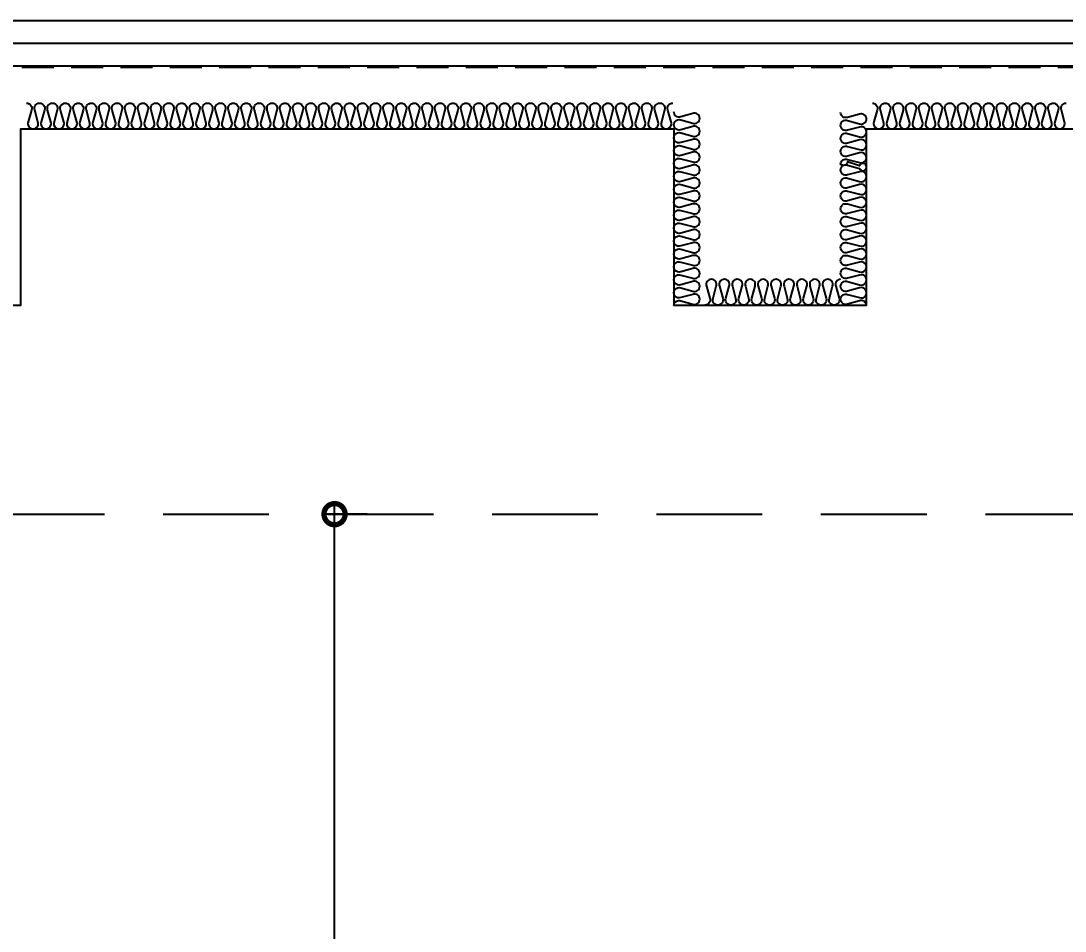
# Model space of a CAD drawing. Header units: millimetres. Extents: x 17311 to 801382, y -242618 to -104888.
# Drawn here: x 531321 to 535766, y -190504 to -186629 of the extents above; entities that cross this region are included whole.
import ezdxf

# ---------------------------------------------------------------- set-up
doc = ezdxf.new("R2010")
doc.units = ezdxf.units.MM
doc.header["$LTSCALE"] = 250
doc.linetypes.add('HID', pattern=[2.8, 1.8, -1])
doc.linetypes.add('HIDDEN', pattern=[9.525, 6.35, -3.175])
doc.layers.get('Defpoints').update_dxf_attribs({"color": 151})
for name, color, linetype in [('A-FIN', 6, 'Continuous'), ('A-FIN-8', 8, 'Continuous'), ('A-HAT-WIREMESH', 9, 'g_mesh'), ('A-WP', 1, 'HID'), ('ISL', 251, 'Continuous'), ('인테리어', 7, 'HIDDEN')]:
    doc.layers.add(name, color=color, linetype=linetype)
doc.layers.add('CK', color=221, linetype='Continuous', plot=False)
doc.styles.add('Gdim', font='')
doc.styles.get('Gdim').set_extended_font_data('Dotum')
doc.linetypes.add('g_mesh', pattern='A,10,-0.8,["X",Gdim,S=0.6,R=0,X=-0.15,Y=-0.3],-0.8', length=11.6)
doc.dimstyles.new('Gdim50', dxfattribs={"dimscale": 30, "dimtxt": 3, "dimasz": 6, "dimexe": 1.5, "dimexo": 2, "dimgap": 1, "dimtad": 1, "dimdec": 0, "dimzin": 0, "dimdsep": 46, "dimlunit": 6, "dimtxsty": 'Gdim', "dimblk": 'DOTSMALL', "dimcen": 1.5, "dimdle": 1.5, "dimclrd": 256, "dimclre": 256, "dimclrt": 256, "dimazin": 0, "dimtfac": 1, "dimtdec": 0, "dimtix": 1, "dimtmove": 2, "dimatfit": 3, "dimldrblk": 'DOTSMALL', "dimfxl": 1.5, "dimtolj": 1, "dimtzin": 0, "dimlwd": -1, "dimlwe": -1, "dimarcsym": 1})

# ---------------------------------------------------------------- blocks, each defined once
blk = doc.blocks.new('_DotSmall')
at = {"color": 0, "linetype": 'ByBlock', "const_width": 0.5}
blk.add_lwpolyline([(-0.0625, 0, 1), (0.0625, 0, 1)], format="xyb", close=True, dxfattribs=at)
blk = doc.blocks.new('*D73')
at = {"layer": 'CK', "transparency": 16777216}
for p, q in [((532656.4, -194174.5), (532656.4, -188684.5)), ((532794.6, -188729.5), (532611.4, -188729.5)), ((532794.6, -194129.5), (532611.4, -194129.5))]:
    blk.add_line(p, q, dxfattribs=at)
at = {"layer": 'Defpoints', "color": 0, "transparency": 16777216}
for p in [(532656.4, -188729.5), (532854.6, -188729.5), (532854.6, -194129.5)]:
    blk.add_point(p, dxfattribs=at)
at = {"layer": 'CK', "transparency": 16777216, "xscale": 180, "yscale": 180, "zscale": 180}
for p, rotation in [((532656.4, -188729.5), 90), ((532656.4, -194129.5), 270)]:
    blk.add_blockref('_DotSmall', p, dxfattribs=dict(at, rotation=rotation))
at = {"layer": 'CK', "transparency": 16777216, "insert": (532572.6, -191429.5), "char_height": 90, "attachment_point": 5, "rotation": 90, "style": 'Gdim'}
blk.add_mtext('\\A1;5,400', dxfattribs=at)

msp = doc.modelspace()

# ---------------------------------------------------------------- linework, layer by layer
at = {"layer": 'A-FIN'}
msp.add_line((562192.7, -186629.5), (527628.7, -186629.5), dxfattribs=at)
at = {"layer": 'A-FIN-8'}
msp.add_line((527128.9, -186821.5), (562692.4, -186821.5), dxfattribs=at)
at = {"layer": 'A-HAT-WIREMESH', "ltscale": 0.6}
msp.add_line((562702.7, -186725.5), (527118.7, -186725.5), dxfattribs=at)
at = {"layer": 'A-WP', "ltscale": 0.3}
msp.add_line((527125.8, -186826.5), (562695.5, -186826.5), dxfattribs=at)
at = {"layer": 'ISL'}
for points in [[(531345.7, -186979.5, -0.524855), (531366.2, -187009.3), (531352.6, -187059.7, 1.449198), (531393.7, -187059.7), (531380.1, -187009.3, -0.524856), (531400.7, -186979.5, -0.524856), (531421.2, -187009.3), (531407.6, -187059.7, 1.449198), (531448.7, -187059.7), (531435.1, -187009.3, -0.524856), (531455.7, -186979.5, -0.524856), (531476.2, -187009.3), (531462.6, -187059.7, 1.449198), (531503.7, -187059.7), (531490.1, -187009.3, -0.524856), (531510.7, -186979.5, -0.524856), (531531.2, -187009.3), (531517.6, -187059.7, 1.449198), (531558.7, -187059.7), (531545.1, -187009.3, -0.524856), (531565.7, -186979.5, -0.524856), (531586.2, -187009.3), (531572.6, -187059.7, 1.449198), (531613.7, -187059.7), (531600.1, -187009.3, -0.524856), (531620.7, -186979.5, -0.524856), (531641.2, -187009.3), (531627.6, -187059.7, 1.449198), (531668.7, -187059.7), (531655.1, -187009.3, -0.524856), (531675.7, -186979.5, -0.524856), (531696.2, -187009.3), (531682.6, -187059.7, 1.449198), (531723.7, -187059.7), (531710.1, -187009.3, -0.524856), (531730.7, -186979.5, -0.524856), (531751.2, -187009.3), (531737.6, -187059.7, 1.449198), (531778.7, -187059.7), (531765.1, -187009.3, -0.524856), (531785.7, -186979.5, -0.524856), (531806.2, -187009.3), (531792.6, -187059.7, 0.524933), (531813.2, -187089.5, 0.524933), (531833.7, -187059.7), (531820.1, -187009.3, -0.524856), (531840.7, -186979.5, -0.524856), (531861.2, -187009.3), (531847.6, -187059.7, 1.449198), (531888.7, -187059.7), (531875.1, -187009.3, -0.524856), (531895.7, -186979.5, -0.524856), (531916.2, -187009.3), (531902.6, -187059.7, 1.449198), (531943.7, -187059.7), (531930.1, -187009.3, -0.524856), (531950.7, -186979.5, -0.524856), (531971.2, -187009.3), (531957.6, -187059.7, 1.449198), (531998.7, -187059.7), (531985.1, -187009.3, -0.524856), (532005.7, -186979.5, -0.524856), (532026.2, -187009.3), (532012.6, -187059.7, 1.449198), (532053.7, -187059.7), (532040.1, -187009.3, -0.524856), (532060.7, -186979.5, -0.524856), (532081.2, -187009.3), (532067.6, -187059.7, 1.449198), (532108.7, -187059.7), (532095.1, -187009.3, -0.524856), (532115.7, -186979.5, -0.524856), (532136.2, -187009.3), (532122.6, -187059.7, 1.449198), (532163.7, -187059.7), (532150.1, -187009.3, -0.524856), (532170.7, -186979.5, -0.524856), (532191.2, -187009.3), (532177.6, -187059.7, 1.449198), (532218.7, -187059.7), (532205.1, -187009.3, -0.524856), (532225.7, -186979.5, -0.524856), (532246.2, -187009.3), (532232.6, -187059.7, 1.449198), (532273.7, -187059.7), (532260.1, -187009.3, -0.524856), (532280.7, -186979.5, -0.524856), (532301.2, -187009.3), (532287.6, -187059.7, 1.449198), (532328.7, -187059.7), (532315.1, -187009.3, -0.524856), (532335.7, -186979.5, -0.524856), (532356.2, -187009.3), (532342.6, -187059.7, 1.449198), (532383.7, -187059.7), (532370.1, -187009.3, -0.524856), (532390.7, -186979.5, -0.524856), (532411.2, -187009.3), (532397.6, -187059.7, 1.449198), (532438.7, -187059.7), (532425.1, -187009.3, -0.524856), (532445.7, -186979.5, -0.524856), (532466.2, -187009.3), (532452.6, -187059.7, 1.449198), (532493.7, -187059.7), (532480.1, -187009.3, -0.524856), (532500.7, -186979.5, -0.524856), (532521.2, -187009.3), (532507.6, -187059.7, 1.449198), (532548.7, -187059.7), (532535.1, -187009.3, -0.524856), (532555.7, -186979.5, -0.524856), (532576.2, -187009.3), (532562.6, -187059.7, 1.449198), (532603.7, -187059.7), (532590.1, -187009.3, -0.524856), (532610.7, -186979.5, -0.524856), (532631.2, -187009.3), (532617.6, -187059.7, 1.449198), (532658.7, -187059.7), (532645.1, -187009.3, -0.524856), (532665.7, -186979.5, -0.524856), (532686.2, -187009.3), (532672.6, -187059.7, 1.449198), (532713.7, -187059.7), (532700.1, -187009.3, -0.524856), (532720.7, -186979.5, -0.524856), (532741.2, -187009.3), (532727.6, -187059.7, 1.449198), (532768.7, -187059.7), (532755.1, -187009.3, -0.524856), (532775.7, -186979.5, -0.524856), (532796.2, -187009.3), (532782.6, -187059.7, 1.449198), (532823.7, -187059.7), (532810.1, -187009.3, -0.524856), (532830.7, -186979.5, -0.524856), (532851.2, -187009.3), (532837.6, -187059.7, 1.449198), (532878.7, -187059.7), (532865.1, -187009.3, -0.524856), (532885.7, -186979.5, -0.524856), (532906.2, -187009.3), (532892.6, -187059.7, 1.449198), (532933.7, -187059.7), (532920.1, -187009.3, -0.524856), (532940.7, -186979.5, -0.524856), (532961.2, -187009.3), (532947.6, -187059.7, 1.449198), (532988.7, -187059.7), (532975.1, -187009.3, -0.524856), (532995.7, -186979.5, -0.524856), (533016.2, -187009.3), (533002.6, -187059.7, 1.449198), (533043.7, -187059.7), (533030.1, -187009.3, -0.524856), (533050.7, -186979.5, -0.524856), (533071.2, -187009.3), (533057.6, -187059.7, 1.449198), (533098.7, -187059.7), (533085.1, -187009.3, -0.524856), (533105.7, -186979.5, -0.524856), (533126.2, -187009.3), (533112.6, -187059.7, 1.449198), (533153.7, -187059.7), (533140.1, -187009.3, -0.524856), (533160.7, -186979.5, -0.524856), (533181.2, -187009.3), (533167.6, -187059.7, 1.449198), (533208.7, -187059.7), (533195.1, -187009.3, -0.524856), (533215.7, -186979.5, -0.524856), (533236.2, -187009.3), (533222.6, -187059.7, 1.449198), (533263.7, -187059.7), (533250.1, -187009.3, -0.524856), (533270.7, -186979.5, -0.524856), (533291.2, -187009.3), (533277.6, -187059.7, 1.449198), (533318.7, -187059.7), (533305.1, -187009.3, -0.524856), (533325.7, -186979.5, -0.524856), (533346.2, -187009.3), (533332.6, -187059.7, 1.449198), (533373.7, -187059.7), (533360.1, -187009.3, -0.524856), (533380.7, -186979.5, -0.524856), (533401.2, -187009.3), (533387.6, -187059.7, 1.449198), (533428.7, -187059.7), (533415.1, -187009.3, -0.524856), (533435.7, -186979.5, -0.524856), (533456.2, -187009.3), (533442.6, -187059.7, 1.449198), (533483.7, -187059.7), (533470.1, -187009.3, -0.524856), (533490.7, -186979.5, -0.524856), (533511.2, -187009.3), (533497.6, -187059.7, 1.449198), (533538.7, -187059.7), (533525.1, -187009.3, -0.524856), (533545.7, -186979.5, -0.524856), (533566.2, -187009.3), (533552.6, -187059.7, 1.449198), (533593.7, -187059.7), (533580.1, -187009.3, -0.524856), (533600.7, -186979.5, -0.524856), (533621.2, -187009.3), (533607.6, -187059.7, 1.449198), (533648.7, -187059.7), (533635.1, -187009.3, -0.524856), (533655.7, -186979.5, -0.524856), (533676.2, -187009.3), (533662.6, -187059.7, 1.449198), (533703.7, -187059.7), (533690.1, -187009.3, -0.524856), (533710.7, -186979.5, -0.524856), (533731.2, -187009.3), (533717.6, -187059.7, 1.449198), (533758.7, -187059.7), (533745.1, -187009.3, -0.524856), (533765.7, -186979.5, -0.524856), (533786.2, -187009.3), (533772.6, -187059.7, 1.449198), (533813.7, -187059.7), (533800.1, -187009.3, -0.524856), (533820.7, -186979.5, -0.524856), (533841.2, -187009.3), (533827.6, -187059.7, 1.449198), (533868.7, -187059.7), (533855.1, -187009.3, -0.524856), (533875.7, -186979.5, -0.524856), (533896.2, -187009.3), (533882.6, -187059.7, 1.449198), (533923.7, -187059.7), (533910.1, -187009.3, -0.524856), (533930.7, -186979.5, -0.524856), (533951.2, -187009.3), (533937.6, -187059.7, 1.449198), (533978.7, -187059.7), (533965.1, -187009.3, -0.524856), (533985.7, -186979.5, -0.524856), (534006.2, -187009.3), (533992.6, -187059.7, 1.449198), (534033.7, -187059.7), (534020.1, -187009.3, -0.524856), (534040.7, -186979.5, -0.524856), (534061.2, -187009.3), (534047.6, -187059.7, 1.449198), (534088.7, -187059.7), (534075.1, -187009.3, -0.524855), (534095.7, -186979.5, -0.524855)], [(534945.7, -186979.5, -0.524855), (534966.2, -187009.3), (534952.6, -187059.7, 1.449198), (534993.7, -187059.7), (534980.1, -187009.3, -0.524856), (535000.7, -186979.5, -0.524856), (535021.2, -187009.3), (535007.6, -187059.7, 1.449198), (535048.7, -187059.7), (535035.1, -187009.3, -0.524856), (535055.7, -186979.5, -0.524856), (535076.2, -187009.3), (535062.6, -187059.7, 1.449198), (535103.7, -187059.7), (535090.1, -187009.3, -0.524856), (535110.7, -186979.5, -0.524856), (535131.2, -187009.3), (535117.6, -187059.7, 1.449198), (535158.7, -187059.7), (535145.1, -187009.3, -0.524856), (535165.7, -186979.5, -0.524856), (535186.2, -187009.3), (535172.6, -187059.7, 1.449198), (535213.7, -187059.7), (535200.1, -187009.3, -0.524856), (535220.7, -186979.5, -0.524856), (535241.2, -187009.3), (535227.6, -187059.7, 1.449198), (535268.7, -187059.7), (535255.1, -187009.3, -0.524856), (535275.7, -186979.5, -0.524856), (535296.2, -187009.3), (535282.6, -187059.7, 1.449198), (535323.7, -187059.7), (535310.1, -187009.3, -0.524856), (535330.7, -186979.5, -0.524856), (535351.2, -187009.3), (535337.6, -187059.7, 1.449198), (535378.7, -187059.7), (535365.1, -187009.3, -0.524856), (535385.7, -186979.5, -0.524856), (535406.2, -187009.3), (535392.6, -187059.7, 0.524933), (535413.2, -187089.5, 0.524933), (535433.7, -187059.7), (535420.1, -187009.3, -0.524856), (535440.7, -186979.5, -0.524856), (535461.2, -187009.3), (535447.6, -187059.7, 1.449198), (535488.7, -187059.7), (535475.1, -187009.3, -0.524856), (535495.7, -186979.5, -0.524856), (535516.2, -187009.3), (535502.6, -187059.7, 1.449198), (535543.7, -187059.7), (535530.1, -187009.3, -0.524856), (535550.7, -186979.5, -0.524856), (535571.2, -187009.3), (535557.6, -187059.7, 1.449198), (535598.7, -187059.7), (535585.1, -187009.3, -0.524856), (535605.7, -186979.5, -0.524856), (535626.2, -187009.3), (535612.6, -187059.7, 1.449198), (535653.7, -187059.7), (535640.1, -187009.3, -0.524856), (535660.7, -186979.5, -0.524856), (535681.2, -187009.3), (535667.6, -187059.7, 1.449198), (535708.7, -187059.7), (535695.1, -187009.3, -0.524856), (535715.7, -186979.5, -0.524856), (535736.2, -187009.3), (535722.6, -187059.7, 1.449198), (535763.7, -187059.7), (535750.1, -187009.3, -0.524856), (535770.7, -186979.5, -0.524856)], [(534100.8, -187839.5, -0.489145), (534130.5, -187821.4), (534180.9, -187835.1, 0.524856), (534210.7, -187814.5, 0.524856), (534180.9, -187793.9), (534130.5, -187807.6, -1.449198), (534130.5, -187766.4), (534180.9, -187780.1, 0.524856), (534210.7, -187759.5, 0.524856), (534180.9, -187738.9), (534130.5, -187752.6, -1.449198), (534130.5, -187711.4), (534180.9, -187725.1, 0.524856), (534210.7, -187704.5, 0.524856), (534180.9, -187683.9), (534130.5, -187697.6, -1.449198), (534130.5, -187656.4), (534180.9, -187670.1, 0.524856), (534210.7, -187649.5, 0.524856), (534180.9, -187628.9), (534130.5, -187642.6, -1.449198), (534130.5, -187601.4), (534180.9, -187615.1, 0.524856), (534210.7, -187594.5, 0.524856), (534180.9, -187573.9), (534130.5, -187587.6, -1.449198), (534130.5, -187546.4), (534180.9, -187560.1, 0.524856), (534210.7, -187539.5, 0.524856), (534180.9, -187518.9), (534130.5, -187532.6, -1.449198), (534130.5, -187491.4), (534180.9, -187505.1, 0.524856), (534210.7, -187484.5, 0.524856), (534180.9, -187463.9), (534130.5, -187477.6, -1.449198), (534130.5, -187436.4), (534180.9, -187450.1, 0.524856), (534210.7, -187429.5, 0.524856), (534180.9, -187408.9), (534130.5, -187422.6, -1.449198), (534130.5, -187381.4), (534180.9, -187395.1, 0.524856), (534210.7, -187374.5, 0.524856), (534180.9, -187353.9), (534130.5, -187367.6, -1.449198), (534130.5, -187326.4), (534180.9, -187340.1, 0.524856), (534210.7, -187319.5, 0.524856), (534180.9, -187298.9), (534130.5, -187312.6, -1.449198), (534130.5, -187271.4), (534180.9, -187285.1, 0.524856), (534210.7, -187264.5, 0.524856), (534180.9, -187243.9), (534130.5, -187257.6, -1.449198), (534130.5, -187216.4), (534180.9, -187230.1, 0.524856), (534210.7, -187209.5, 0.524856), (534180.9, -187188.9), (534130.5, -187202.6, -1.449198), (534130.5, -187161.4), (534180.9, -187175.1, 0.524856), (534210.7, -187154.5, 0.524856), (534180.9, -187133.9), (534130.5, -187147.6, -1.449198), (534130.5, -187106.4), (534180.9, -187120.1, 0.524856), (534210.7, -187099.5, 0.524856), (534180.9, -187078.9), (534130.5, -187092.6, -1.449198), (534130.5, -187051.4), (534180.9, -187065.1, 0.524856), (534210.7, -187044.5, 0.524856), (534180.9, -187023.9), (534130.5, -187037.6, -0.524933), (534100.7, -187017)], [(534920.5, -187839.5, 0.489145), (534890.9, -187821.4), (534840.5, -187835.1, -0.524856), (534810.7, -187814.5, -0.524856), (534840.5, -187793.9), (534890.9, -187807.6, 1.449198), (534890.9, -187766.4), (534840.5, -187780.1, -0.524856), (534810.7, -187759.5, -0.524856), (534840.5, -187738.9), (534890.9, -187752.6, 1.449198), (534890.9, -187711.4), (534840.5, -187725.1, -0.524856), (534810.7, -187704.5, -0.524856), (534840.5, -187683.9), (534890.9, -187697.6, 1.449198), (534890.9, -187656.4), (534840.5, -187670.1, -0.524856), (534810.7, -187649.5, -0.524856), (534840.5, -187628.9), (534890.9, -187642.6, 1.449198), (534890.9, -187601.4), (534840.5, -187615.1, -0.524856), (534810.7, -187594.5, -0.524856), (534840.5, -187573.9), (534890.9, -187587.6, 1.449198), (534890.9, -187546.4), (534840.5, -187560.1, -0.524856), (534810.7, -187539.5, -0.524856), (534840.5, -187518.9), (534890.9, -187532.6, 1.449198), (534890.9, -187491.4), (534840.5, -187505.1, -0.524856), (534810.7, -187484.5, -0.524856), (534840.5, -187463.9), (534890.9, -187477.6, 1.449198), (534890.9, -187436.4), (534840.5, -187450.1, -0.524856), (534810.7, -187429.5, -0.524856), (534840.5, -187408.9), (534890.9, -187422.6, 1.449198), (534890.9, -187381.4), (534840.5, -187395.1, -0.524856), (534810.7, -187374.5, -0.524856), (534840.5, -187353.9), (534890.9, -187367.6, 1.449198), (534890.9, -187326.4), (534840.5, -187340.1, -0.524856), (534810.7, -187319.5, -0.524856), (534840.5, -187298.9), (534890.9, -187312.6, 1.449198), (534890.9, -187271.4), (534840.5, -187285.1, -0.524856), (534810.7, -187264.5, -0.524856), (534840.5, -187243.9), (534890.9, -187257.6, 5.351885), (534890.9, -187246.4), (534840.5, -187230.1, -0.607988), (534810.7, -187239.5, -0.524856), (534840.5, -187218.9), (534890.9, -187232.6, 1.449198), (534890.9, -187191.4), (534840.5, -187205.1, -0.524856), (534810.7, -187184.5, -0.524856), (534840.5, -187163.9), (534890.9, -187177.6, 1.449198), (534890.9, -187136.4), (534840.5, -187150.1, -0.524856), (534810.7, -187129.5, -0.524856), (534840.5, -187108.9), (534890.9, -187122.6, 1.449198), (534890.9, -187081.4), (534840.5, -187095.1, -0.524856), (534810.7, -187074.5, -0.524856), (534840.5, -187053.9), (534890.9, -187067.6, 0.524933), (534920.7, -187047, 0.524933), (534890.9, -187026.4), (534840.5, -187040.1, -0.524854), (534810.7, -187019.5, -0.524854)], [(534810.7, -187729.5, 0.524856), (534790.1, -187759.3), (534803.7, -187809.7, -1.449198), (534762.6, -187809.7), (534776.2, -187759.3, 0.524856), (534755.7, -187729.5, 0.524856), (534735.1, -187759.3), (534748.7, -187809.7, -1.449198), (534707.6, -187809.7), (534721.2, -187759.3, 0.524856), (534700.7, -187729.5, 0.524856), (534680.1, -187759.3), (534693.7, -187809.7, -1.449198), (534652.6, -187809.7), (534666.2, -187759.3, 0.524856), (534645.7, -187729.5, 0.524856), (534625.1, -187759.3), (534638.7, -187809.7, -1.449198), (534597.6, -187809.7), (534611.2, -187759.3, 0.524856), (534590.7, -187729.5, 0.524856), (534570.1, -187759.3), (534583.7, -187809.7, -1.449198), (534542.6, -187809.7), (534556.2, -187759.3, 0.524856), (534535.7, -187729.5, 0.524856), (534515.1, -187759.3), (534528.7, -187809.7, -1.449198), (534487.6, -187809.7), (534501.2, -187759.3, 0.524856), (534480.7, -187729.5, 0.524856), (534460.1, -187759.3), (534473.7, -187809.7, -1.449198), (534432.6, -187809.7), (534446.2, -187759.3, 0.524856), (534425.7, -187729.5, 0.524856), (534405.1, -187759.3), (534418.7, -187809.7, -1.449198), (534377.6, -187809.7), (534391.2, -187759.3, 0.524856), (534370.7, -187729.5, 0.524856), (534350.1, -187759.3), (534363.7, -187809.7, -1.449198), (534322.6, -187809.7), (534336.2, -187759.3, 0.524856), (534315.7, -187729.5, 0.524856), (534295.1, -187759.3), (534308.7, -187809.7, -1.449198), (534267.6, -187809.7), (534281.2, -187759.3, 0.524856), (534260.7, -187729.5, 0.524856), (534240.1, -187759.3), (534253.7, -187809.7, -0.524951), (534233.2, -187839.5, -0.524951)]]:
    msp.add_lwpolyline(points, format="xyb", dxfattribs=at)
msp.add_lwpolyline([(515310.7, -188539.5), (516100.7, -188539.5), (516100.7, -189239.5), (516920.7, -189239.5), (516920.7, -188539.5), (519700.7, -188539.5), (519700.7, -189239.5), (520520.7, -189239.5), (520520.7, -188489.5), (523300.7, -188489.5), (523300.7, -189239.5), (524120.7, -189239.5), (524120.7, -188489.5), (527620.7, -188489.5), (527620.7, -187089.5), (530500.7, -187089.5), (530500.7, -187839.5), (531320.7, -187839.5), (531320.7, -187089.5), (534100.7, -187089.5), (534100.7, -187839.5), (534920.7, -187839.5), (534920.7, -187089.5), (537700.7, -187089.5)], dxfattribs=at)
at = {"layer": '인테리어', "linetype": 'HID'}
msp.add_lwpolyline([(531226.9, -188729.5), (554494.5, -188729.5)], dxfattribs=at)

# ---------------------------------------------------------------- dimensions: what is measured, and where the dimension line sits
at = {"layer": 'CK'}
dim = msp.add_linear_dim(base=(532656.4, -188729.5), p1=(532854.6, -194129.5), p2=(532854.6, -188729.5), angle=90, dimstyle='Gdim50', dxfattribs=at)
dim.commit()
dim.dimension.update_dxf_attribs({"geometry": '*D73', "text_midpoint": (532572.6, -191429.5)})

doc.saveas('drawing.dxf')
